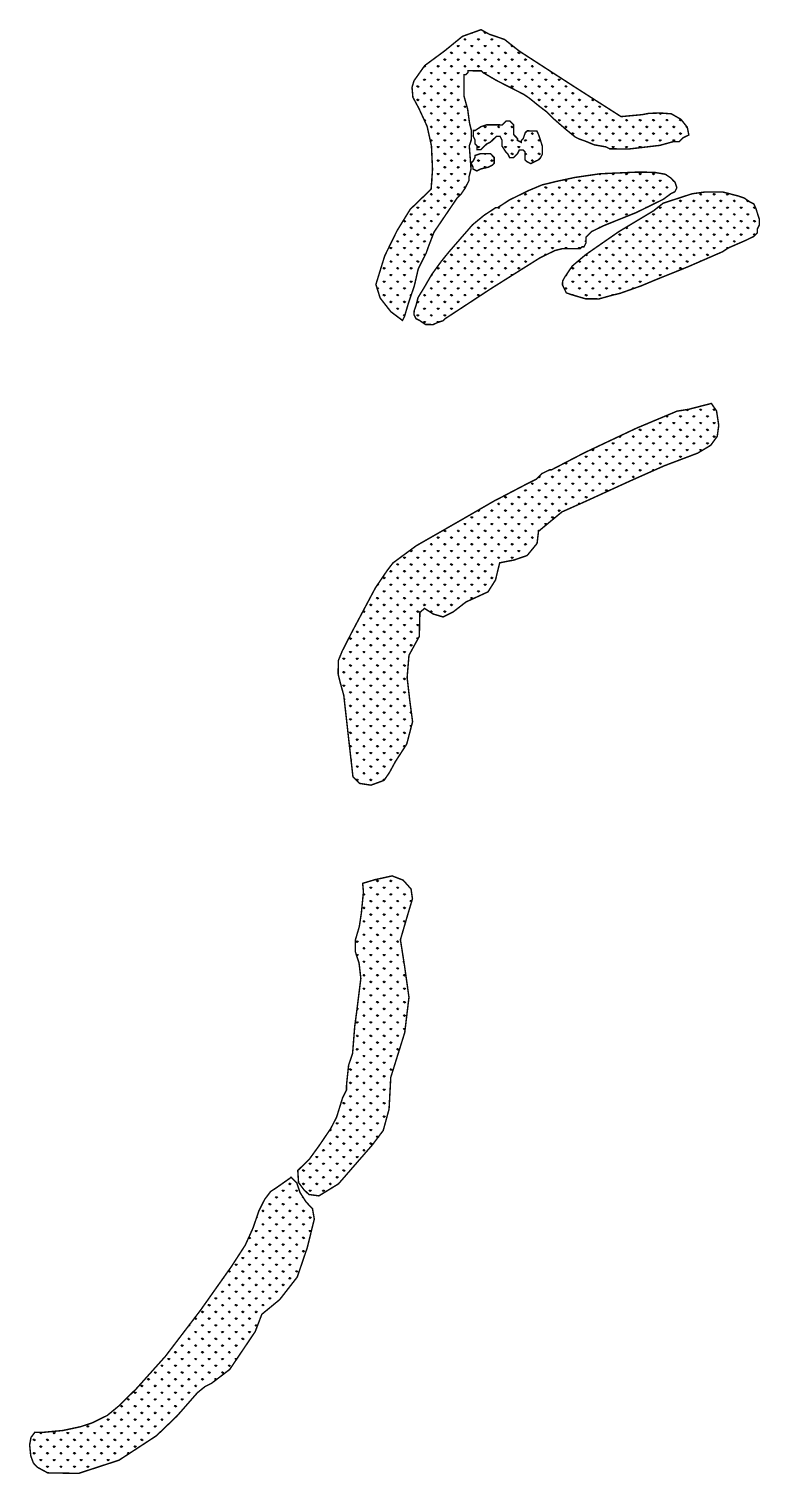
# Model space of a CAD drawing. Header units: metres. Extents: x 320779 to 338723, y 1791564 to 1830657.
# Drawn here: x 329020 to 330556, y 1812527 to 1815563 of the extents above; entities that cross this region are included whole.
import ezdxf

# ---------------------------------------------------------------- set-up
doc = ezdxf.new("R2010")
doc.units = ezdxf.units.M
doc.layers.add('MANGROOVES', color=112, linetype='Continuous')
pattern_1 = [(90, (0, 0), (-14.14213562, 14.14213562), [3.75, -24.53427126]), (45, (0, 0), (-14.14213562373095, 14.14213562373095), [3.75, -16.25]), (135, (0, 0), (-14.14213562373095, -14.14213562373095), [3.75, -16.25])]

msp = doc.modelspace()

# ---------------------------------------------------------------- hatches: boundary and pattern name
at = {"layer": 'MANGROOVES'}
h = msp.add_hatch(dxfattribs=at)
h.set_pattern_fill('GRASS', color=256, scale=20)
h.set_pattern_definition(pattern_1)
h.paths.add_polyline_path([(330049.9535770254, 1815516.075415006), (330018.9803668236, 1815540.567821162), (329986.7680373722, 1815551.57258739), (329969.6225909027, 1815561.045977871), (329930.6501917834, 1815547.089386237), (329893.0247461214, 1815516.406890307), (329851.4637862738, 1815485.754763626), (329828.8200822963, 1815453.763456755), (329824.7020879302, 1815439.941820603), (329826.5000040015, 1815419.115015563), (329838.7812349618, 1815396.428124184), (329856.350258216, 1815358.234972295), (329865.4825826606, 1815316.996641501), (329867.7543254988, 1815267.320142565), (329864.7805749252, 1815226.024203429), (329820.7753675652, 1815183.596632612), (329793.1625257896, 1815138.676490643), (329767.3320245793, 1815085.998176698), (329748.7882608034, 1815025.86594852), (329757.7794944767, 1814997.400069087), (329780.2931032924, 1814968.578350708), (329804.689974941, 1814950.258905083), (329808.7948140927, 1814958.313855571), (329817.0980900337, 1814986.552973816), (329829.5061630199, 1815022.847042884), (329837.8717531553, 1815059.172306612), (329850.186312738, 1815083.337157782), (329854.2911097832, 1815091.392108605), (329858.4271060373, 1815103.490131845), (329870.8040640382, 1815135.741127847), (329919.8747702204, 1815208.142100626), (329923.9484522802, 1815212.153978383), (329928.0220501163, 1815216.16585679), (329936.2005298712, 1815228.232769594), (329944.4102081851, 1815244.34267059), (329944.4726066032, 1815252.428815423), (329948.6398020663, 1815268.569911078), (329944.9717939475, 1815317.117974084), (329949.1077902017, 1815329.215997324), (329949.1389894107, 1815333.25906974), (329949.2637862468, 1815349.431359405), (329945.3461844558, 1815365.634843081), (329941.5220960682, 1815393.967544654), (329933.6556932772, 1815422.331439588), (329933.7804901132, 1815438.503729254), (329933.8740877403, 1815450.632946503), (329933.9988845764, 1815466.805236168), (329938.0412832035, 1815466.774042158), (329942.1148810397, 1815470.785920565), (329942.1460802487, 1815474.828992981), (329946.1885630994, 1815474.797798322), (329950.2309617265, 1815474.766604312), (329954.2734445773, 1815474.735409653), (329958.3158432044, 1815474.704215643), (329966.4007246823, 1815474.641826974), (329970.4431233093, 1815474.610632965), (329974.4544069511, 1815470.536365889), (330002.626568952, 1815454.145716856), (330026.7876157585, 1815441.8293336), (330050.9485783413, 1815429.512950994), (330059.0022606102, 1815425.407489908), (330071.0671422971, 1815417.227762397), (330091.1545070438, 1815400.899501384), (330107.2306723724, 1815388.645506796), (330119.2643548503, 1815376.422706868), (330147.3742026569, 1815351.945912353), (330167.4615674036, 1815335.61765134), (330175.5151654488, 1815331.512190905), (330187.6113305683, 1815327.37553516), (330207.7610937331, 1815319.133418979), (330231.984454734, 1815314.903181206), (330240.0381370028, 1815310.79772012), (330244.0805356299, 1815310.76652611), (330248.1230184807, 1815310.735331451), (330268.3351800635, 1815310.579360103), (330280.4624601685, 1815310.485777424), (330345.203741962, 1815318.072814204), (330373.5631834408, 1815325.94059902), (330385.6904635457, 1815325.847016341), (330393.8377434416, 1815333.870772505), (330401.9538241285, 1815337.851456252), (330406.0118644719, 1815339.841798126), (330402.8051354571, 1815356.173689683), (330389.4364452782, 1815372.830798635), (330369.2789797893, 1815384.328816347), (330346.2855006201, 1815386.038997852), (330322.4538899635, 1815385.380980677), (330308.8753514791, 1815382.682568496), (330263.6989474677, 1815378.481907333), (330165.9245506815, 1815441.024735645)])
h = msp.add_hatch(dxfattribs=at)
h.set_pattern_fill('GRASS', color=256, scale=20)
h.set_pattern_definition(pattern_1)
h.paths.add_polyline_path([(330038.1973140559, 1815348.745085345), (330038.290911683, 1815360.874302594), (330034.2797122649, 1815364.94856902), (330030.2684286232, 1815369.022836096), (330022.1835471453, 1815369.085224765), (330014.0363514731, 1815361.061467952), (330005.9514699952, 1815361.123856621), (329997.8665885174, 1815361.18624529), (329981.6968255616, 1815361.311022628), (329969.5383462477, 1815357.36153289), (329957.3486677246, 1815349.368970736), (329953.3062690975, 1815349.400164746), (329953.2126714705, 1815337.270947497), (329957.1926716795, 1815329.153608655), (329957.1302732615, 1815321.067463822), (329961.1414726796, 1815316.993197396), (329961.0790742615, 1815308.907052563), (329965.1215571123, 1815308.875857904), (329969.1639557394, 1815308.844663894), (329973.2376377992, 1815312.856541651), (329981.3848334714, 1815320.880298465), (329989.5009141583, 1815324.860982212), (330001.7217918903, 1815336.896616782), (330005.7642747411, 1815336.865422123), (330009.8066733682, 1815336.834228113), (330013.7867578009, 1815328.716888621), (330013.7555585919, 1815324.673816204), (330013.6931601738, 1815316.587671372), (330021.6843598009, 1815304.396066103), (330025.6956434427, 1815300.321799028), (330029.6756436517, 1815292.204460185), (330037.7605251296, 1815292.142071516), (330041.8341229657, 1815296.153949923), (330045.9078050255, 1815300.16582768), (330050.0126020706, 1815308.220778503), (330058.0974835485, 1815308.158389834), (330062.1086829666, 1815304.084123408), (330062.0462845485, 1815295.997978575), (330061.9838861305, 1815287.911833742), (330065.9951697722, 1815283.837566667), (330074.0488520411, 1815279.732105581), (330082.1648485043, 1815283.712789978), (330090.2809291912, 1815287.693473726), (330094.3546112509, 1815291.705351482), (330098.4594082961, 1815299.760302305), (330098.5218067141, 1815307.846447138), (330098.5842051322, 1815315.932591971), (330094.6354041321, 1815328.093003229), (330090.6865189085, 1815340.253415138), (330086.7065186994, 1815348.37075398), (330074.5792385945, 1815348.464336659), (330070.5367557437, 1815348.495531319), (330066.4943571166, 1815348.526725328), (330062.4206750568, 1815344.514847571), (330058.2846788027, 1815332.416824332), (330054.2110809665, 1815328.404945925), (330054.1798817575, 1815324.361873509), (330046.1261994886, 1815328.467334594), (330046.1573986977, 1815332.510407011), (330038.1349156379, 1815340.658940512)])
h = msp.add_hatch(dxfattribs=at)
h.set_pattern_fill('GRASS', color=256, scale=20)
h.set_pattern_definition(pattern_1)
h.paths.add_polyline_path([(329997.3362019639, 1815292.454014212), (329993.3250025459, 1815296.528280638), (329989.3137189042, 1815300.602547714), (329981.2288374263, 1815300.664936383), (329977.1864387992, 1815300.696130392), (329969.1015573213, 1815300.758519061), (329956.9430780074, 1815296.809029324), (329956.9118787983, 1815292.765956907), (329952.8070817532, 1815284.711006084), (329948.7333996934, 1815280.699128327), (329952.7134841261, 1815272.581788835), (329952.6822849171, 1815268.538716419), (329960.7358829623, 1815264.433255983), (329968.8519636492, 1815268.41393973), (329985.0529258139, 1815272.332234809), (329993.1690065007, 1815276.312918556), (329997.2426043369, 1815280.324796963), (329997.2738035459, 1815284.367869379), (329997.305002755, 1815288.410941795)])
h = msp.add_hatch(dxfattribs=at)
h.set_pattern_fill('GRASS', color=256, scale=20)
h.set_pattern_definition(pattern_1)
h.paths.add_polyline_path([(330092.7322517318, 1815081.465501608), (330108.9643288819, 1815089.426869753), (330125.1964902557, 1815097.388237247), (330141.3973681967, 1815101.306532975), (330157.5671311524, 1815101.181755637), (330169.6944112574, 1815101.088172958), (330177.7792927353, 1815101.025784289), (330181.8528905713, 1815105.037662696), (330185.8953734221, 1815105.006468036), (330190.0001704673, 1815113.06141886), (330190.0625688853, 1815121.147563692), (330190.0937680944, 1815125.190636109), (330194.1673659305, 1815129.202514515), (330202.3146458264, 1815137.226270679), (330226.662887887, 1815149.168321921), (330295.6025643528, 1815176.939526773), (330352.4150449373, 1815204.804313653), (330368.6784055201, 1815216.808753564), (330376.7944026333, 1815220.789522185), (330380.8992839021, 1815228.844472358), (330376.9503986784, 1815241.004884267), (330368.9279998422, 1815249.153417119), (330356.8630339316, 1815257.33314528), (330332.6396729308, 1815261.563383054), (330296.2577483922, 1815261.84413174), (330219.4203857027, 1815258.393750055), (330166.8063840141, 1815250.713130597), (330130.3620610575, 1815242.90773445), (330097.9602209517, 1815235.071143644), (330069.569580264, 1815223.160286412), (330028.9892604033, 1815203.256782802), (330016.7995818803, 1815195.264220648), (330004.6099033573, 1815187.271658494), (330000.5674205065, 1815187.302853153), (329976.1880634605, 1815171.317728845), (329951.7775072055, 1815151.289532121), (329927.3044683088, 1815123.175191214), (329902.8315136357, 1815095.060849657), (329886.5057546349, 1815074.970264913), (329866.0751985889, 1815046.824729346), (329849.6871253937, 1815018.64799912), (329837.4037650199, 1814998.526220367), (329833.2365695567, 1814982.385124711), (329829.1005733025, 1814970.287101472), (329829.0381748845, 1814962.200956639), (329833.0181750936, 1814954.083617797), (329841.0718573624, 1814949.978156711), (329853.1367390493, 1814941.7984292), (329869.306502005, 1814941.673651862), (329877.4224984683, 1814945.654336259), (329889.5810620059, 1814949.603825347), (329893.654659842, 1814953.615703753), (329991.1722564733, 1815017.556199686)])
h = msp.add_hatch(dxfattribs=at)
h.set_pattern_fill('GRASS', color=256, scale=20)
h.set_pattern_definition(pattern_1)
h.paths.add_polyline_path([(330403.8746758921, 1815062.891253707), (330476.8880344176, 1815094.674336315), (330489.0777129407, 1815102.666898469), (330525.5844343153, 1815118.558439449), (330541.816595689, 1815126.519806943), (330549.9637913613, 1815134.543563757), (330550.0261897793, 1815142.62970859), (330554.1310710481, 1815150.684658763), (330554.2246686752, 1815162.813876012), (330550.2757834515, 1815174.97428792), (330546.3269824515, 1815187.134699179), (330542.3469822424, 1815195.252038021), (330534.2932999736, 1815199.357499107), (330522.2284182867, 1815207.537226618), (330510.1322531671, 1815211.673882363), (330477.8552105473, 1815220.009665446), (330441.4733702324, 1815220.290413482), (330413.1451273129, 1815216.465616859), (330388.8281686848, 1815208.566637384), (330352.3526465193, 1815196.718168821), (330332.0156881004, 1815180.701850503), (330258.9087319477, 1815136.789550645), (330189.8129752132, 1815088.802984362), (330161.3287368983, 1815064.76290988), (330153.1502577934, 1815052.6960813), (330144.9718629121, 1815040.629252071), (330140.8669816433, 1815032.574301897), (330140.8045832253, 1815024.488157065), (330144.784667658, 1815016.370817572), (330148.764667867, 1815008.25347873), (330160.860748763, 1815004.116823635), (330189.0953934056, 1814995.812318785), (330217.3924364663, 1814995.593958769), (330245.751877945, 1815003.461743584), (330261.9527558861, 1815007.380039312), (330306.5443587385, 1815023.209191623), (330334.9349152026, 1815035.120049505)])
h = msp.add_hatch(dxfattribs=at)
h.set_pattern_fill('GRASS', color=256, scale=20)
h.set_pattern_definition(pattern_1)
h.paths.add_polyline_path([(330087.2423060625, 1814481.874437121), (330090.4186605895, 1814507.553293912), (330139.7373343442, 1814548.298192474), (330189.5379896511, 1814570.487352484), (330281.9165750828, 1814612.79392505), (330354.5301350215, 1814645.089403171), (330424.5860932755, 1814671.605036268), (330452.0587420046, 1814688.167866577), (330465.7412327886, 1814707.001683588), (330468.8967103002, 1814729.975114661), (330464.2574377676, 1814760.313897163), (330453.3866996024, 1814776.021420285), (330405.6084166252, 1814763.672616013), (330381.3225729826, 1814759.816709604), (330296.150735143, 1814724.084137258), (330186.5994560338, 1814672.366441254), (330117.5972962764, 1814636.509007995), (330113.5548976493, 1814636.540202005), (330097.3227362755, 1814628.57883451), (330085.1018585435, 1814616.54319994), (330068.8697813934, 1814608.581831795), (330007.9837029728, 1814576.705166508), (329999.8676222858, 1814572.724482761), (329930.8342639693, 1814532.82406131), (329833.379065756, 1814476.96971021), (329784.589152455, 1814440.956389178), (329772.337075514, 1814424.877682191), (329747.8016381992, 1814388.677196451), (329698.5748510982, 1814296.060778016), (329678.0506974251, 1814255.786025201), (329669.8099041259, 1814235.633051138), (329669.6851072898, 1814219.460761472), (329669.5915096627, 1814207.331544223), (329673.5091114537, 1814191.128060548), (329681.3755984684, 1814162.764164965), (329692.7228976978, 1814061.593687654), (329700.6251969131, 1813991.890345954), (329714.3886312403, 1813977.935538687), (329738.4560190467, 1813974.232525531), (329765.8787125369, 1813984.302245046), (329777.1037768201, 1814000.449365197), (329790.0115632459, 1814024.15924592), (329813.5758010895, 1814060.503269142), (329825.8700386097, 1814107.617853166), (329819.9836347722, 1814151.764884036), (329814.4133926982, 1814200.365791841), (329818.2939119651, 1814247.143114321), (329839.9881261337, 1814286.748389377), (329841.2068070702, 1814337.148790583), (329851.0175717191, 1814345.460461477), (329869.3370972234, 1814333.68496919), (329889.8663523417, 1814327.574142697), (329911.3371796575, 1814338.230952366), (329937.758350615, 1814358.860350152), (329984.3084207843, 1814380.282899057), (329999.9317679567, 1814405.054073955), (330008.874774746, 1814441.240380918), (330039.2440235295, 1814447.22898255), (330066.4708746963, 1814456.601900428)])
h = msp.add_hatch(dxfattribs=at)
h.set_pattern_fill('GRASS', color=256, scale=20)
h.set_pattern_definition(pattern_1)
h.paths.add_polyline_path([(329780.060739089, 1813360.554170062), (329809.3517707744, 1813454.466244058), (329818.2702740074, 1813528.588201277), (329809.1077267635, 1813593.63073773), (329800.3149928221, 1813649.621598894), (329815.6564982989, 1813702.183066673), (329825.5776784049, 1813735.470427371), (329822.6619867502, 1813756.125811607), (329806.1123513749, 1813774.691487427), (329782.8990563304, 1813783.650581048), (329746.3758302893, 1813775.591440229), (329720.9999333864, 1813768.033227497), (329722.6599996409, 1813750.027473344), (329718.2744097145, 1813705.584870774), (329714.0135324006, 1813677.314558519), (329705.7103406832, 1813649.075439624), (329705.6479422652, 1813640.989294791), (329705.5231454291, 1813624.817005126), (329713.4207474291, 1813600.496182608), (329717.2136366077, 1813568.120408618), (329708.5983679265, 1813499.450481985), (329704.3063756272, 1813467.137096664), (329699.8271038501, 1813410.565277495), (329691.5550271182, 1813386.369231666), (329687.2006364008, 1813345.969701512), (329687.1694371918, 1813341.926629095), (329687.1070387738, 1813333.840484263), (329678.8973604598, 1813317.730583266), (329666.4580882646, 1813277.393441781), (329654.1436129055, 1813253.228589962), (329629.6081749408, 1813217.028019998), (329609.1776188948, 1813188.882484432), (329584.7358634258, 1813164.811215286), (329586.3285567686, 1813139.623112078), (329597.1983647842, 1813125.052264029), (329608.0986597187, 1813114.43217889), (329629.1630000023, 1813111.635657189), (329670.2109427123, 1813136.78082538), (329741.6100346114, 1813218.923900416), (329764.2462885703, 1813249.040111465), (329776.4519207259, 1813293.723854774)])
h = msp.add_hatch(dxfattribs=at)
h.set_pattern_fill('GRASS', color=256, scale=20)
h.set_pattern_definition(pattern_1)
h.paths.add_polyline_path([(329495.3184547683, 1812826.445310589), (329509.2523405913, 1812862.849281924), (329546.7995464018, 1812893.722386078), (329583.6720340673, 1812941.163400231), (329604.7672574705, 1813003.101205367), (329619.4275886599, 1813062.809676002), (329615.6965076086, 1813084.314575957), (329601.889885337, 1813099.167855723), (329589.2356436432, 1813119.020569075), (329582.706268968, 1813138.826018581), (329570.5705120511, 1813150.86062971), (329568.441303639, 1813148.763702964), (329539.9883487569, 1813128.766700249), (329527.7985860102, 1813120.774138745), (329515.5465090691, 1813104.695431758), (329503.2320337101, 1813080.530579939), (329490.8239607239, 1813044.236510871), (329474.3734048869, 1813007.973636461), (329445.7332547507, 1812963.718199248), (329380.336704694, 1812871.226558152), (329306.824158824, 1812774.754316881), (329245.6572875222, 1812706.489999847), (329237.5100076263, 1812698.466243683), (329208.9945694525, 1812670.383012562), (329184.5840131975, 1812650.354815837), (329152.1197746737, 1812634.432080199), (329127.8028160457, 1812626.533100723), (329091.3584930891, 1812618.727704576), (329050.9029707145, 1812614.996574856), (329032.7120084209, 1812615.136949199), (329024.4682976955, 1812604.329272928), (329021.5618079504, 1812588.492001988), (329023.8913973575, 1812565.658317241), (329029.343685653, 1812550.591265085), (329037.6271700963, 1812541.623726212), (329059.5312748963, 1812529.768604295), (329124.5055164507, 1812528.703186644), (329209.3607125718, 1812556.428825406), (329287.7915240866, 1812607.677013118), (329330.9885396154, 1812649.079652298), (329374.0158378673, 1812698.134697411), (329389.9860058944, 1812711.08875635), (329403.6817702573, 1812717.939005366), (329441.8047392847, 1812747.003282282)])

# ---------------------------------------------------------------- linework, layer by layer
at = {"layer": 'MANGROOVES', "const_width": 3.032141915622218, "flags": 128}
for points in [[(330049.9535770254, 1815516.075415006), (330018.9803668236, 1815540.567821162), (329986.7680373722, 1815551.57258739), (329969.6225909027, 1815561.045977871), (329930.6501917834, 1815547.089386237), (329893.0247461214, 1815516.406890307), (329851.4637862738, 1815485.754763626), (329828.8200822963, 1815453.763456755), (329824.7020879302, 1815439.941820603), (329826.5000040015, 1815419.115015563), (329838.7812349618, 1815396.428124184), (329856.350258216, 1815358.234972295), (329865.4825826606, 1815316.996641501), (329867.7543254988, 1815267.320142565), (329864.7805749252, 1815226.024203429), (329820.7753675652, 1815183.596632612), (329793.1625257896, 1815138.676490643), (329767.3320245793, 1815085.998176698), (329748.7882608034, 1815025.86594852), (329757.7794944767, 1814997.400069087), (329780.2931032924, 1814968.578350708), (329804.689974941, 1814950.258905083), (329808.7948140927, 1814958.313855571), (329817.0980900337, 1814986.552973816), (329829.5061630199, 1815022.847042884), (329837.8717531553, 1815059.172306612), (329850.186312738, 1815083.337157782), (329854.2911097832, 1815091.392108605), (329858.4271060373, 1815103.490131845), (329870.8040640382, 1815135.741127847), (329919.8747702204, 1815208.142100626), (329923.9484522802, 1815212.153978383), (329928.0220501163, 1815216.16585679), (329936.2005298712, 1815228.232769594), (329944.4102081851, 1815244.34267059), (329944.4726066032, 1815252.428815423), (329948.6398020663, 1815268.569911078), (329944.9717939475, 1815317.117974084), (329949.1077902017, 1815329.215997324), (329949.1389894107, 1815333.25906974), (329949.2637862468, 1815349.431359405), (329945.3461844558, 1815365.634843081), (329941.5220960682, 1815393.967544654), (329933.6556932772, 1815422.331439588), (329933.7804901132, 1815438.503729254), (329933.8740877403, 1815450.632946503), (329933.9988845764, 1815466.805236168), (329938.0412832035, 1815466.774042158), (329942.1148810397, 1815470.785920565), (329942.1460802487, 1815474.828992981), (329946.1885630994, 1815474.797798322), (329950.2309617265, 1815474.766604312), (329954.2734445773, 1815474.735409653), (329958.3158432044, 1815474.704215643), (329966.4007246823, 1815474.641826974), (329970.4431233093, 1815474.610632965), (329974.4544069511, 1815470.536365889), (330002.626568952, 1815454.145716856), (330026.7876157585, 1815441.8293336), (330050.9485783413, 1815429.512950994), (330059.0022606102, 1815425.407489908), (330071.0671422971, 1815417.227762397), (330091.1545070438, 1815400.899501384), (330107.2306723724, 1815388.645506796), (330119.2643548503, 1815376.422706868), (330147.3742026569, 1815351.945912353), (330167.4615674036, 1815335.61765134), (330175.5151654488, 1815331.512190905), (330187.6113305683, 1815327.37553516), (330207.7610937331, 1815319.133418979), (330231.984454734, 1815314.903181206), (330240.0381370028, 1815310.79772012), (330244.0805356299, 1815310.76652611), (330248.1230184807, 1815310.735331451), (330268.3351800635, 1815310.579360103), (330280.4624601685, 1815310.485777424), (330345.203741962, 1815318.072814204), (330373.5631834408, 1815325.94059902), (330385.6904635457, 1815325.847016341), (330393.8377434416, 1815333.870772505), (330401.9538241285, 1815337.851456252), (330406.0118644719, 1815339.841798126), (330402.8051354571, 1815356.173689683), (330389.4364452782, 1815372.830798635), (330369.2789797893, 1815384.328816347), (330346.2855006201, 1815386.038997852), (330322.4538899635, 1815385.380980677), (330308.8753514791, 1815382.682568496), (330263.6989474677, 1815378.481907333), (330165.9245506815, 1815441.024735645)], [(330038.1973140559, 1815348.745085345), (330038.290911683, 1815360.874302594), (330034.2797122649, 1815364.94856902), (330030.2684286232, 1815369.022836096), (330022.1835471453, 1815369.085224765), (330014.0363514731, 1815361.061467952), (330005.9514699952, 1815361.123856621), (329997.8665885174, 1815361.18624529), (329981.6968255616, 1815361.311022628), (329969.5383462477, 1815357.36153289), (329957.3486677246, 1815349.368970736), (329953.3062690975, 1815349.400164746), (329953.2126714705, 1815337.270947497), (329957.1926716795, 1815329.153608655), (329957.1302732615, 1815321.067463822), (329961.1414726796, 1815316.993197396), (329961.0790742615, 1815308.907052563), (329965.1215571123, 1815308.875857904), (329969.1639557394, 1815308.844663894), (329973.2376377992, 1815312.856541651), (329981.3848334714, 1815320.880298465), (329989.5009141583, 1815324.860982212), (330001.7217918903, 1815336.896616782), (330005.7642747411, 1815336.865422123), (330009.8066733682, 1815336.834228113), (330013.7867578009, 1815328.716888621), (330013.7555585919, 1815324.673816204), (330013.6931601738, 1815316.587671372), (330021.6843598009, 1815304.396066103), (330025.6956434427, 1815300.321799028), (330029.6756436517, 1815292.204460185), (330037.7605251296, 1815292.142071516), (330041.8341229657, 1815296.153949923), (330045.9078050255, 1815300.16582768), (330050.0126020706, 1815308.220778503), (330058.0974835485, 1815308.158389834), (330062.1086829666, 1815304.084123408), (330062.0462845485, 1815295.997978575), (330061.9838861305, 1815287.911833742), (330065.9951697722, 1815283.837566667), (330074.0488520411, 1815279.732105581), (330082.1648485043, 1815283.712789978), (330090.2809291912, 1815287.693473726), (330094.3546112509, 1815291.705351482), (330098.4594082961, 1815299.760302305), (330098.5218067141, 1815307.846447138), (330098.5842051322, 1815315.932591971), (330094.6354041321, 1815328.093003229), (330090.6865189085, 1815340.253415138), (330086.7065186994, 1815348.37075398), (330074.5792385945, 1815348.464336659), (330070.5367557437, 1815348.495531319), (330066.4943571166, 1815348.526725328), (330062.4206750568, 1815344.514847571), (330058.2846788027, 1815332.416824332), (330054.2110809665, 1815328.404945925), (330054.1798817575, 1815324.361873509), (330046.1261994886, 1815328.467334594), (330046.1573986977, 1815332.510407011), (330038.1349156379, 1815340.658940512)], [(329997.3362019639, 1815292.454014212), (329993.3250025459, 1815296.528280638), (329989.3137189042, 1815300.602547714), (329981.2288374263, 1815300.664936383), (329977.1864387992, 1815300.696130392), (329969.1015573213, 1815300.758519061), (329956.9430780074, 1815296.809029324), (329956.9118787983, 1815292.765956907), (329952.8070817532, 1815284.711006084), (329948.7333996934, 1815280.699128327), (329952.7134841261, 1815272.581788835), (329952.6822849171, 1815268.538716419), (329960.7358829623, 1815264.433255983), (329968.8519636492, 1815268.41393973), (329985.0529258139, 1815272.332234809), (329993.1690065007, 1815276.312918556), (329997.2426043369, 1815280.324796963), (329997.2738035459, 1815284.367869379), (329997.305002755, 1815288.410941795)], [(330092.7322517318, 1815081.465501608), (330108.9643288819, 1815089.426869753), (330125.1964902557, 1815097.388237247), (330141.3973681967, 1815101.306532975), (330157.5671311524, 1815101.181755637), (330169.6944112574, 1815101.088172958), (330177.7792927353, 1815101.025784289), (330181.8528905713, 1815105.037662696), (330185.8953734221, 1815105.006468036), (330190.0001704673, 1815113.06141886), (330190.0625688853, 1815121.147563692), (330190.0937680944, 1815125.190636109), (330194.1673659305, 1815129.202514515), (330202.3146458264, 1815137.226270679), (330226.662887887, 1815149.168321921), (330295.6025643528, 1815176.939526773), (330352.4150449373, 1815204.804313653), (330368.6784055201, 1815216.808753564), (330376.7944026333, 1815220.789522185), (330380.8992839021, 1815228.844472358), (330376.9503986784, 1815241.004884267), (330368.9279998422, 1815249.153417119), (330356.8630339316, 1815257.33314528), (330332.6396729308, 1815261.563383054), (330296.2577483922, 1815261.84413174), (330219.4203857027, 1815258.393750055), (330166.8063840141, 1815250.713130597), (330130.3620610575, 1815242.90773445), (330097.9602209517, 1815235.071143644), (330069.569580264, 1815223.160286412), (330028.9892604033, 1815203.256782802), (330016.7995818803, 1815195.264220648), (330004.6099033573, 1815187.271658494), (330000.5674205065, 1815187.302853153), (329976.1880634605, 1815171.317728845), (329951.7775072055, 1815151.289532121), (329927.3044683088, 1815123.175191214), (329902.8315136357, 1815095.060849657), (329886.5057546349, 1815074.970264913), (329866.0751985889, 1815046.824729346), (329849.6871253937, 1815018.64799912), (329837.4037650199, 1814998.526220367), (329833.2365695567, 1814982.385124711), (329829.1005733025, 1814970.287101472), (329829.0381748845, 1814962.200956639), (329833.0181750936, 1814954.083617797), (329841.0718573624, 1814949.978156711), (329853.1367390493, 1814941.7984292), (329869.306502005, 1814941.673651862), (329877.4224984683, 1814945.654336259), (329889.5810620059, 1814949.603825347), (329893.654659842, 1814953.615703753), (329991.1722564733, 1815017.556199686)], [(330403.8746758921, 1815062.891253707), (330476.8880344176, 1815094.674336315), (330489.0777129407, 1815102.666898469), (330525.5844343153, 1815118.558439449), (330541.816595689, 1815126.519806943), (330549.9637913613, 1815134.543563757), (330550.0261897793, 1815142.62970859), (330554.1310710481, 1815150.684658763), (330554.2246686752, 1815162.813876012), (330550.2757834515, 1815174.97428792), (330546.3269824515, 1815187.134699179), (330542.3469822424, 1815195.252038021), (330534.2932999736, 1815199.357499107), (330522.2284182867, 1815207.537226618), (330510.1322531671, 1815211.673882363), (330477.8552105473, 1815220.009665446), (330441.4733702324, 1815220.290413482), (330413.1451273129, 1815216.465616859), (330388.8281686848, 1815208.566637384), (330352.3526465193, 1815196.718168821), (330332.0156881004, 1815180.701850503), (330258.9087319477, 1815136.789550645), (330189.8129752132, 1815088.802984362), (330161.3287368983, 1815064.76290988), (330153.1502577934, 1815052.6960813), (330144.9718629121, 1815040.629252071), (330140.8669816433, 1815032.574301897), (330140.8045832253, 1815024.488157065), (330144.784667658, 1815016.370817572), (330148.764667867, 1815008.25347873), (330160.860748763, 1815004.116823635), (330189.0953934056, 1814995.812318785), (330217.3924364663, 1814995.593958769), (330245.751877945, 1815003.461743584), (330261.9527558861, 1815007.380039312), (330306.5443587385, 1815023.209191623), (330334.9349152026, 1815035.120049505)], [(330087.2423060625, 1814481.874437121), (330090.4186605895, 1814507.553293912), (330139.7373343442, 1814548.298192474), (330189.5379896511, 1814570.487352484), (330281.9165750828, 1814612.79392505), (330354.5301350215, 1814645.089403171), (330424.5860932755, 1814671.605036268), (330452.0587420046, 1814688.167866577), (330465.7412327886, 1814707.001683588), (330468.8967103002, 1814729.975114661), (330464.2574377676, 1814760.313897163), (330453.3866996024, 1814776.021420285), (330405.6084166252, 1814763.672616013), (330381.3225729826, 1814759.816709604), (330296.150735143, 1814724.084137258), (330186.5994560338, 1814672.366441254), (330117.5972962764, 1814636.509007995), (330113.5548976493, 1814636.540202005), (330097.3227362755, 1814628.57883451), (330085.1018585435, 1814616.54319994), (330068.8697813934, 1814608.581831795), (330007.9837029728, 1814576.705166508), (329999.8676222858, 1814572.724482761), (329930.8342639693, 1814532.82406131), (329833.379065756, 1814476.96971021), (329784.589152455, 1814440.956389178), (329772.337075514, 1814424.877682191), (329747.8016381992, 1814388.677196451), (329698.5748510982, 1814296.060778016), (329678.0506974251, 1814255.786025201), (329669.8099041259, 1814235.633051138), (329669.6851072898, 1814219.460761472), (329669.5915096627, 1814207.331544223), (329673.5091114537, 1814191.128060548), (329681.3755984684, 1814162.764164965), (329692.7228976978, 1814061.593687654), (329700.6251969131, 1813991.890345954), (329714.3886312403, 1813977.935538687), (329738.4560190467, 1813974.232525531), (329765.8787125369, 1813984.302245046), (329777.1037768201, 1814000.449365197), (329790.0115632459, 1814024.15924592), (329813.5758010895, 1814060.503269142), (329825.8700386097, 1814107.617853166), (329819.9836347722, 1814151.764884036), (329814.4133926982, 1814200.365791841), (329818.2939119651, 1814247.143114321), (329839.9881261337, 1814286.748389377), (329841.2068070702, 1814337.148790583), (329851.0175717191, 1814345.460461477), (329869.3370972234, 1814333.68496919), (329889.8663523417, 1814327.574142697), (329911.3371796575, 1814338.230952366), (329937.758350615, 1814358.860350152), (329984.3084207843, 1814380.282899057), (329999.9317679567, 1814405.054073955), (330008.874774746, 1814441.240380918), (330039.2440235295, 1814447.22898255), (330066.4708746963, 1814456.601900428)], [(329780.060739089, 1813360.554170062), (329809.3517707744, 1813454.466244058), (329818.2702740074, 1813528.588201277), (329809.1077267635, 1813593.63073773), (329800.3149928221, 1813649.621598894), (329815.6564982989, 1813702.183066673), (329825.5776784049, 1813735.470427371), (329822.6619867502, 1813756.125811607), (329806.1123513749, 1813774.691487427), (329782.8990563304, 1813783.650581048), (329746.3758302893, 1813775.591440229), (329720.9999333864, 1813768.033227497), (329722.6599996409, 1813750.027473344), (329718.2744097145, 1813705.584870774), (329714.0135324006, 1813677.314558519), (329705.7103406832, 1813649.075439624), (329705.6479422652, 1813640.989294791), (329705.5231454291, 1813624.817005126), (329713.4207474291, 1813600.496182608), (329717.2136366077, 1813568.120408618), (329708.5983679265, 1813499.450481985), (329704.3063756272, 1813467.137096664), (329699.8271038501, 1813410.565277495), (329691.5550271182, 1813386.369231666), (329687.2006364008, 1813345.969701512), (329687.1694371918, 1813341.926629095), (329687.1070387738, 1813333.840484263), (329678.8973604598, 1813317.730583266), (329666.4580882646, 1813277.393441781), (329654.1436129055, 1813253.228589962), (329629.6081749408, 1813217.028019998), (329609.1776188948, 1813188.882484432), (329584.7358634258, 1813164.811215286), (329586.3285567686, 1813139.623112078), (329597.1983647842, 1813125.052264029), (329608.0986597187, 1813114.43217889), (329629.1630000023, 1813111.635657189), (329670.2109427123, 1813136.78082538), (329741.6100346114, 1813218.923900416), (329764.2462885703, 1813249.040111465), (329776.4519207259, 1813293.723854774)], [(329495.3184547683, 1812826.445310589), (329509.2523405913, 1812862.849281924), (329546.7995464018, 1812893.722386078), (329583.6720340673, 1812941.163400231), (329604.7672574705, 1813003.101205367), (329619.4275886599, 1813062.809676002), (329615.6965076086, 1813084.314575957), (329601.889885337, 1813099.167855723), (329589.2356436432, 1813119.020569075), (329582.706268968, 1813138.826018581), (329570.5705120511, 1813150.86062971), (329568.441303639, 1813148.763702964), (329539.9883487569, 1813128.766700249), (329527.7985860102, 1813120.774138745), (329515.5465090691, 1813104.695431758), (329503.2320337101, 1813080.530579939), (329490.8239607239, 1813044.236510871), (329474.3734048869, 1813007.973636461), (329445.7332547507, 1812963.718199248), (329380.336704694, 1812871.226558152), (329306.824158824, 1812774.754316881), (329245.6572875222, 1812706.489999847), (329237.5100076263, 1812698.466243683), (329208.9945694525, 1812670.383012562), (329184.5840131975, 1812650.354815837), (329152.1197746737, 1812634.432080199), (329127.8028160457, 1812626.533100723), (329091.3584930891, 1812618.727704576), (329050.9029707145, 1812614.996574856), (329032.7120084209, 1812615.136949199), (329024.4682976955, 1812604.329272928), (329021.5618079504, 1812588.492001988), (329023.8913973575, 1812565.658317241), (329029.343685653, 1812550.591265085), (329037.6271700963, 1812541.623726212), (329059.5312748963, 1812529.768604295), (329124.5055164507, 1812528.703186644), (329209.3607125718, 1812556.428825406), (329287.7915240866, 1812607.677013118), (329330.9885396154, 1812649.079652298), (329374.0158378673, 1812698.134697411), (329389.9860058944, 1812711.08875635), (329403.6817702573, 1812717.939005366), (329441.8047392847, 1812747.003282282)]]:
    msp.add_lwpolyline(points, close=True, dxfattribs=at)

doc.saveas('drawing.dxf')
